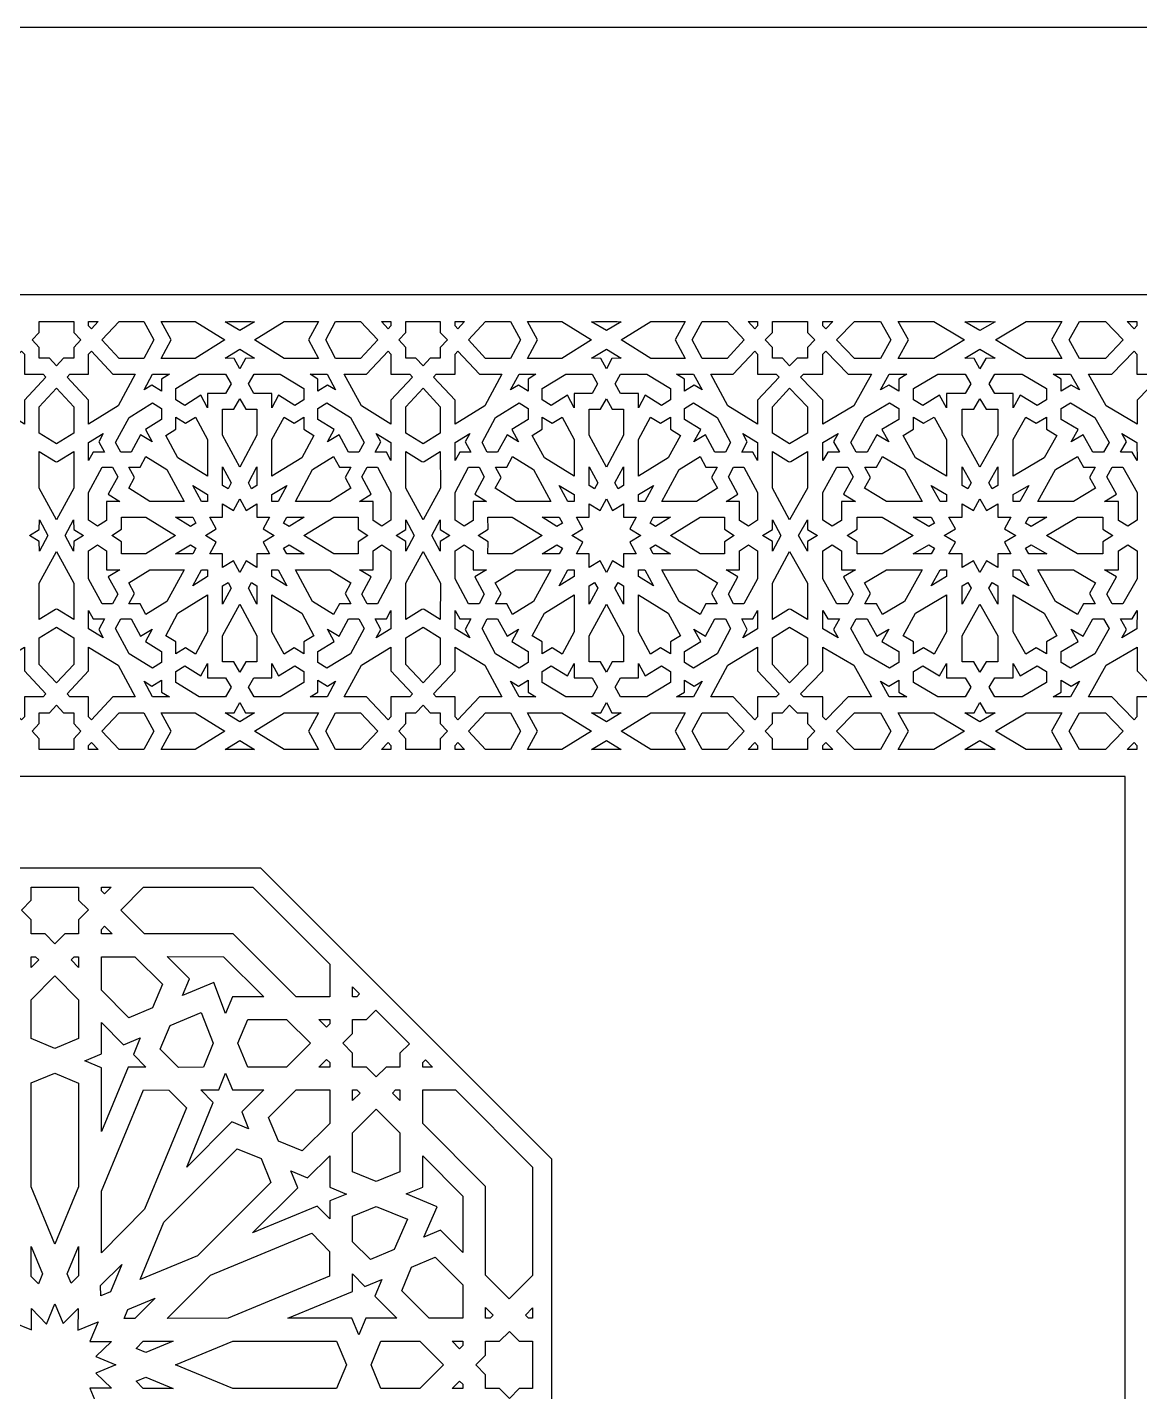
# Model space of a CAD drawing. Extents: x -340 to 340, y -250 to 250.
# Drawn here: x -5.2 to 202.7, y -5 to 250 of the extents above; entities that cross this region are included whole.
import ezdxf

# ---------------------------------------------------------------- set-up
doc = ezdxf.new("R2010")
doc.units = 0
doc.layers.add('LAYER_1', color=18, linetype='CONTINUOUS')
doc.layers.add('LAYER_10', color=174, linetype='CONTINUOUS')

msp = doc.modelspace()

# ---------------------------------------------------------------- linework, layer by layer
at = {"layer": 'LAYER_1'}
for points in [[(-340, -250), (-340, 100), (-180, 250), (340, 250), (340, -250)], [(3.52, 194.99), (3.52, 192.98), (4.85, 191.56), (3.52, 190.14), (3.52, 188.13), (1.64, 188.13), (0.3, 186.72), (-1.03, 188.13), (-2.92, 188.13), (-2.92, 190.14), (-4.24, 191.56), (-2.92, 192.98), (-2.92, 194.99), (-1.03, 194.99), (1.64, 194.99)], [(6.82, 193.67), (6.3, 194.22), (6.3, 194.99), (8.06, 194.99)], [(18.5, 191.56), (16.64, 188.12), (11.99, 188.12), (8.77, 191.56), (11.99, 195), (16.64, 195)], [(31.77, 191.57), (31.77, 191.56), (31.77, 191.56), (26.24, 188.12), (19.85, 188.12), (21.71, 191.56), (19.85, 195), (26.24, 195)], [(36.59, 194.99), (37.3, 194.98), (34.55, 193.3), (31.81, 194.98), (32.51, 194.99)], [(49.26, 195), (47.4, 191.56), (49.26, 188.12), (42.86, 188.12), (37.33, 191.56), (37.33, 191.56), (37.33, 191.57), (42.86, 195)], [(57.12, 195), (60.33, 191.56), (57.12, 188.12), (52.46, 188.12), (50.61, 191.56), (52.46, 195)], [(62.8, 194.22), (62.28, 193.67), (61.04, 194.99), (62.8, 194.99)], [(72.02, 194.99), (72.02, 192.98), (73.34, 191.56), (72.02, 190.14), (72.02, 188.13), (70.13, 188.13), (68.8, 186.72), (67.46, 188.13), (65.58, 188.13), (65.58, 190.14), (64.26, 191.56), (65.58, 192.98), (65.58, 194.99), (67.46, 194.99), (70.13, 194.99)], [(75.32, 193.67), (74.8, 194.22), (74.8, 194.99), (76.56, 194.99)], [(86.99, 191.56), (85.13, 188.12), (80.48, 188.12), (77.27, 191.56), (80.48, 195), (85.13, 195)], [(100.27, 191.57), (100.27, 191.56), (100.27, 191.56), (94.73, 188.12), (88.34, 188.12), (90.2, 191.56), (88.34, 195), (94.73, 195)], [(105.79, 194.98), (103.05, 193.3), (100.3, 194.98), (101, 194.99), (105.09, 194.99)], [(117.75, 195), (115.89, 191.56), (117.75, 188.12), (111.36, 188.12), (105.82, 191.56), (105.83, 191.56), (105.82, 191.57), (111.36, 195)], [(125.61, 195), (128.83, 191.56), (125.61, 188.12), (120.96, 188.12), (119.1, 191.56), (120.96, 195)], [(131.3, 194.22), (130.78, 193.67), (129.54, 194.99), (131.3, 194.99)], [(140.64, 194.99), (140.64, 192.98), (142.01, 191.56), (140.64, 190.14), (140.64, 188.13), (138.68, 188.13), (137.29, 186.72), (135.96, 188.13), (134.07, 188.13), (134.07, 190.14), (132.75, 191.56), (134.07, 192.98), (134.07, 194.99), (135.96, 194.99), (138.68, 194.99)], [(144.06, 193.67), (143.52, 194.22), (143.52, 194.99), (145.35, 194.99)], [(156.19, 191.56), (154.26, 188.12), (149.43, 188.12), (146.09, 191.56), (149.43, 195), (154.26, 195)], [(169.98, 191.57), (169.98, 191.56), (169.98, 191.56), (164.23, 188.12), (157.6, 188.12), (159.53, 191.56), (157.6, 195), (164.23, 195)], [(174.99, 194.99), (175.72, 194.98), (172.87, 193.3), (170.02, 194.98), (170.75, 194.99)], [(188.14, 195), (186.21, 191.56), (188.14, 188.12), (181.5, 188.12), (175.75, 191.56), (175.75, 191.56), (175.75, 191.57), (181.5, 195)], [(196.31, 195), (199.65, 191.56), (196.31, 188.12), (191.47, 188.12), (189.54, 191.56), (191.47, 195)], [(202.21, 194.22), (201.67, 193.67), (200.38, 194.99), (202.21, 194.99)], [(-5.69, 188.9), (-5.69, 185.15), (-2.18, 185.15), (-1.66, 184.6), (-5.68, 180.31), (-5.68, 175.83), (-11.22, 179.25), (-14.43, 185.17), (-10.23, 185.17), (-6.21, 189.46)], [(10.84, 185.17), (15.03, 185.17), (11.83, 179.25), (6.29, 175.83), (6.29, 180.31), (2.27, 184.6), (2.79, 185.15), (6.3, 185.15), (6.3, 188.9), (6.82, 189.46)], [(37.3, 188.14), (35.6, 188.12), (34.55, 186.18), (33.5, 188.12), (31.81, 188.14), (34.55, 189.82)], [(62.8, 188.9), (62.8, 185.15), (66.31, 185.15), (66.83, 184.6), (62.81, 180.31), (62.81, 175.83), (57.27, 179.25), (54.07, 185.17), (58.26, 185.17), (62.28, 189.46)], [(79.34, 185.17), (83.53, 185.17), (80.33, 179.25), (74.79, 175.83), (74.79, 180.31), (70.77, 184.6), (71.28, 185.15), (74.8, 185.15), (74.8, 188.9), (75.32, 189.46)], [(105.79, 188.14), (104.09, 188.12), (103.05, 186.18), (102, 188.12), (100.3, 188.14), (103.05, 189.82)], [(131.3, 188.9), (131.3, 185.15), (134.81, 185.15), (135.33, 184.6), (131.31, 180.31), (131.31, 175.83), (125.77, 179.25), (122.56, 185.17), (126.76, 185.17), (130.78, 189.46)], [(148.24, 185.17), (152.6, 185.17), (149.27, 179.25), (143.51, 175.83), (143.51, 180.31), (139.34, 184.6), (139.88, 185.15), (143.52, 185.15), (143.52, 188.9), (144.06, 189.46)], [(175.72, 188.14), (173.96, 188.12), (172.87, 186.18), (171.78, 188.12), (170.02, 188.14), (172.87, 189.82)], [(202.21, 188.9), (202.21, 185.15), (205.86, 185.15), (206.4, 184.6), (202.22, 180.31), (202.22, 175.83), (196.47, 179.25), (193.14, 185.17), (197.5, 185.17), (201.67, 189.46)], [(19.94, 184.24), (19.94, 182.01), (18.13, 183.13), (16.66, 182.24), (18.24, 185.16), (21.41, 185.17)], [(31.89, 185.16), (32.92, 183.36), (31.89, 181.57), (28.55, 181.57), (28.55, 178.89), (27.3, 181.22), (24.26, 179.34), (22.58, 180.38), (22.58, 182.46), (26.98, 185.16)], [(46.52, 182.46), (46.52, 180.38), (44.84, 179.34), (41.81, 181.22), (40.55, 178.89), (40.55, 181.57), (37.21, 181.57), (36.18, 183.36), (37.22, 185.16), (42.12, 185.16)], [(50.86, 185.16), (52.44, 182.24), (50.97, 183.13), (49.16, 182.01), (49.16, 184.24), (47.7, 185.17)], [(88.44, 184.24), (88.44, 182.01), (86.62, 183.13), (85.15, 182.24), (86.73, 185.16), (89.9, 185.17)], [(100.38, 185.16), (101.42, 183.36), (100.39, 181.57), (97.05, 181.57), (97.05, 178.89), (95.79, 181.22), (92.76, 179.34), (91.08, 180.38), (91.08, 182.46), (95.47, 185.16)], [(115.02, 182.46), (115.02, 180.38), (113.33, 179.34), (110.3, 181.22), (109.04, 178.89), (109.04, 181.57), (105.71, 181.57), (104.68, 183.36), (105.71, 185.16), (110.62, 185.16)], [(119.36, 185.16), (120.94, 182.24), (119.47, 183.13), (117.65, 182.01), (117.65, 184.24), (116.19, 185.17)], [(157.7, 184.24), (157.7, 182.01), (155.81, 183.13), (154.28, 182.24), (155.92, 185.16), (159.21, 185.17)], [(170.1, 185.16), (171.17, 183.36), (170.11, 181.57), (166.64, 181.57), (166.64, 178.89), (165.33, 181.22), (162.18, 179.34), (160.44, 180.38), (160.44, 182.46), (165, 185.16)], [(185.3, 182.46), (185.3, 180.38), (183.55, 179.34), (180.4, 181.22), (179.1, 178.89), (179.1, 181.57), (175.63, 181.57), (174.56, 183.36), (175.64, 185.16), (180.73, 185.16)], [(189.81, 185.16), (191.45, 182.24), (189.93, 183.13), (188.04, 182.01), (188.04, 184.24), (186.52, 185.17)], [(3.53, 179.09), (3.53, 174.13), (0.3, 172.14), (-2.92, 174.13), (-2.92, 179.09), (0.3, 182.53)], [(72.02, 179.09), (72.02, 174.13), (68.8, 172.14), (65.57, 174.13), (65.58, 179.09), (68.8, 182.53)], [(140.64, 179.09), (140.64, 174.13), (137.29, 172.14), (134.07, 174.13), (134.07, 179.09), (137.29, 182.53)], [(19.94, 178.75), (19.94, 176.68), (16.91, 174.81), (18.17, 172.49), (16, 173.83), (14.24, 170.59), (12.3, 170.59), (11.33, 172.39), (13.87, 177.08), (18.26, 179.79)], [(35.66, 178.6), (37.77, 178.61), (37.77, 173.75), (34.55, 167.8), (31.33, 173.75), (31.33, 178.61), (33.45, 178.6), (34.55, 180.53)], [(55.24, 177.08), (57.78, 172.39), (56.81, 170.59), (54.86, 170.59), (53.11, 173.83), (50.94, 172.49), (52.19, 174.81), (49.16, 176.68), (49.16, 178.75), (50.84, 179.79)], [(88.44, 178.75), (88.44, 176.68), (85.41, 174.81), (86.66, 172.49), (84.49, 173.83), (82.74, 170.59), (80.79, 170.59), (79.82, 172.39), (82.36, 177.08), (86.76, 179.79)], [(104.15, 178.6), (106.26, 178.61), (106.26, 173.75), (103.05, 167.8), (99.83, 173.75), (99.83, 178.61), (101.94, 178.6), (103.05, 180.53)], [(123.73, 177.08), (126.27, 172.39), (125.3, 170.59), (123.35, 170.59), (121.6, 173.83), (119.43, 172.49), (120.68, 174.81), (117.65, 176.68), (117.65, 178.75), (119.33, 179.79)], [(157.7, 178.75), (157.7, 176.68), (154.55, 174.81), (155.85, 172.49), (153.6, 173.83), (151.77, 170.59), (149.75, 170.59), (148.74, 172.39), (151.38, 177.08), (155.95, 179.79)], [(174.02, 178.6), (176.21, 178.61), (176.21, 173.75), (172.87, 167.8), (169.53, 173.75), (169.53, 178.61), (171.72, 178.6), (172.87, 180.53)], [(194.35, 177.08), (196.99, 172.39), (195.98, 170.59), (193.96, 170.59), (192.14, 173.83), (189.89, 172.49), (191.19, 174.81), (188.04, 176.68), (188.04, 178.75), (189.79, 179.79)], [(28.55, 172.96), (28.55, 166.09), (22.98, 169.52), (20.71, 173.72), (22.58, 174.88), (22.58, 177.13), (24.41, 176), (26.28, 177.16)], [(44.69, 176), (46.52, 177.13), (46.52, 174.88), (48.39, 173.72), (46.12, 169.52), (40.55, 166.09), (40.55, 172.96), (42.82, 177.16)], [(97.05, 172.96), (97.05, 166.09), (91.48, 169.52), (89.21, 173.72), (91.08, 174.88), (91.08, 177.13), (92.9, 176), (94.78, 177.16)], [(113.19, 176), (115.02, 177.13), (115.02, 174.88), (116.89, 173.72), (114.62, 169.52), (109.04, 166.09), (109.04, 172.96), (111.32, 177.16)], [(166.64, 172.96), (166.64, 166.09), (160.85, 169.52), (158.49, 173.72), (160.44, 174.88), (160.44, 177.13), (162.33, 176), (164.28, 177.16)], [(183.4, 176), (185.3, 177.13), (185.3, 174.88), (187.24, 173.72), (184.89, 169.52), (179.1, 166.09), (179.1, 172.96), (181.46, 177.16)], [(8.2, 172.53), (9.25, 170.59), (7.16, 170.59), (6.29, 169.03), (6.3, 172.41), (9.04, 174.1)], [(62.8, 172.41), (62.81, 169.03), (61.95, 170.59), (59.85, 170.59), (60.9, 172.53), (60.07, 174.1)], [(76.7, 172.53), (77.75, 170.59), (75.65, 170.59), (74.79, 169.03), (74.79, 172.41), (77.53, 174.1)], [(131.3, 172.41), (131.31, 169.03), (130.44, 170.59), (128.35, 170.59), (129.39, 172.53), (128.56, 174.1)], [(145.5, 172.53), (146.59, 170.59), (144.41, 170.59), (143.51, 169.03), (143.52, 172.41), (146.36, 174.1)], [(202.21, 172.41), (202.22, 169.03), (201.32, 170.59), (199.15, 170.59), (200.24, 172.53), (199.37, 174.1)], [(3.53, 163.88), (0.3, 157.95), (-2.92, 163.88), (-2.92, 170.7), (0.11, 168.83), (0.3, 168.78), (0.5, 168.83), (3.53, 170.7)], [(20.95, 167.35), (24.16, 161.4), (17.73, 161.4), (13.79, 163.83), (14.88, 165.83), (13.82, 167.78), (15.93, 167.78), (17.01, 169.77)], [(53.17, 167.78), (55.28, 167.78), (54.23, 165.83), (55.31, 163.83), (51.37, 161.4), (44.94, 161.4), (48.16, 167.35), (52.09, 169.77)], [(72.03, 163.88), (68.8, 157.95), (65.57, 163.88), (65.57, 170.7), (68.6, 168.83), (68.8, 168.78), (69, 168.83), (72.02, 170.7)], [(89.44, 167.35), (92.66, 161.4), (86.23, 161.4), (82.29, 163.83), (83.37, 165.83), (82.32, 167.78), (84.43, 167.78), (85.51, 169.77)], [(121.67, 167.78), (123.78, 167.78), (122.72, 165.83), (123.81, 163.83), (119.87, 161.4), (113.43, 161.4), (116.65, 167.35), (120.58, 169.77)], [(140.65, 163.88), (137.29, 157.95), (134.07, 163.88), (134.07, 170.7), (137.1, 168.83), (137.29, 168.78), (137.5, 168.83), (140.64, 170.7)], [(158.74, 167.35), (162.08, 161.4), (155.39, 161.4), (151.3, 163.83), (152.43, 165.83), (151.34, 167.78), (153.53, 167.78), (154.65, 169.77)], [(192.21, 167.78), (194.4, 167.78), (193.31, 165.83), (194.43, 163.83), (190.34, 161.4), (183.66, 161.4), (187, 167.35), (191.08, 169.77)], [(10.78, 167.78), (11.75, 165.98), (9.99, 162.74), (12.17, 161.4), (9.66, 161.4), (9.66, 157.84), (7.98, 156.74), (6.29, 157.85), (6.29, 163.08), (8.83, 167.78)], [(32.95, 164.84), (32.36, 163.74), (31.33, 164.37), (31.33, 167.82)], [(37.77, 164.37), (36.75, 163.74), (36.16, 164.84), (37.77, 167.82)], [(62.81, 163.08), (62.81, 157.85), (61.12, 156.74), (59.45, 157.84), (59.45, 161.4), (56.93, 161.4), (59.11, 162.74), (57.36, 165.98), (58.33, 167.78), (60.27, 167.78)], [(79.27, 167.78), (80.24, 165.98), (78.49, 162.74), (80.67, 161.4), (78.15, 161.4), (78.15, 157.84), (76.48, 156.74), (74.79, 157.85), (74.79, 163.08), (77.32, 167.78)], [(101.44, 164.84), (100.85, 163.74), (99.83, 164.37), (99.83, 167.82)], [(106.26, 164.37), (105.24, 163.74), (104.65, 164.84), (106.26, 167.82)], [(131.3, 163.08), (131.3, 157.85), (129.62, 156.74), (127.94, 157.84), (127.94, 161.4), (125.43, 161.4), (127.61, 162.74), (125.85, 165.98), (126.82, 167.78), (128.77, 167.78)], [(148.17, 167.78), (149.18, 165.98), (147.36, 162.74), (149.62, 161.4), (147.01, 161.4), (147.01, 157.84), (145.27, 156.74), (143.52, 157.85), (143.52, 163.08), (146.15, 167.78)], [(171.2, 164.84), (170.59, 163.74), (169.53, 164.37), (169.53, 167.82)], [(176.21, 164.37), (175.15, 163.74), (174.54, 164.84), (176.21, 167.82)], [(202.22, 163.08), (202.22, 157.85), (200.47, 156.74), (198.73, 157.84), (198.73, 161.4), (196.12, 161.4), (198.38, 162.74), (196.56, 165.98), (197.57, 167.78), (199.59, 167.78)], [(28.55, 162.66), (28.55, 161.4), (27.37, 161.4), (25.76, 164.38)], [(41.73, 161.4), (40.55, 161.4), (40.55, 162.66), (43.34, 164.38)], [(97.05, 162.66), (97.05, 161.4), (95.87, 161.4), (94.26, 164.38)], [(110.22, 161.4), (109.04, 161.4), (109.04, 162.66), (111.84, 164.38)], [(166.64, 162.66), (166.64, 161.4), (165.41, 161.4), (163.74, 164.38)], [(180.32, 161.4), (179.1, 161.4), (179.1, 162.66), (182, 164.38)], [(35.73, 159.69), (37.77, 160.95), (37.77, 158.43), (40.12, 158.43), (38.95, 156.26), (40.99, 155), (38.95, 153.74), (40.12, 151.57), (37.77, 151.57), (37.77, 149.05), (35.73, 150.31), (34.55, 148.13), (33.37, 150.31), (31.33, 149.05), (31.33, 151.57), (28.98, 151.57), (30.16, 153.74), (28.12, 155), (30.16, 156.26), (28.98, 158.43), (31.33, 158.43), (31.33, 160.95), (33.37, 159.69), (34.55, 161.87)], [(104.22, 159.69), (106.26, 160.95), (106.26, 158.43), (108.62, 158.43), (107.44, 156.26), (109.48, 155), (107.44, 153.74), (108.62, 151.57), (106.26, 151.57), (106.26, 149.05), (104.22, 150.31), (103.05, 148.13), (101.87, 150.31), (99.83, 149.05), (99.83, 151.57), (97.47, 151.57), (98.65, 153.74), (96.61, 155), (98.65, 156.26), (97.47, 158.43), (99.83, 158.43), (99.83, 160.95), (101.87, 159.69), (103.05, 161.87)], [(174.09, 159.69), (176.21, 160.95), (176.21, 158.43), (178.66, 158.43), (177.43, 156.26), (179.55, 155), (177.43, 153.74), (178.66, 151.57), (176.21, 151.57), (176.21, 149.05), (174.09, 150.31), (172.87, 148.13), (171.64, 150.31), (169.53, 149.05), (169.53, 151.57), (167.08, 151.57), (168.3, 153.74), (166.18, 155), (168.3, 156.26), (167.08, 158.43), (169.53, 158.43), (169.53, 160.95), (171.64, 159.69), (172.87, 161.87)], [(16.99, 158.43), (22.56, 155), (16.99, 151.57), (12.44, 151.57), (12.44, 153.82), (10.64, 155), (12.44, 156.18), (12.44, 158.43)], [(25.77, 158.43), (26.36, 157.34), (25.34, 156.71), (22.54, 158.43)], [(43.77, 156.71), (42.74, 157.34), (43.33, 158.43), (46.56, 158.43)], [(56.66, 156.18), (58.46, 155), (56.66, 153.82), (56.67, 151.57), (52.12, 151.57), (46.55, 155), (52.12, 158.43), (56.67, 158.43)], [(85.48, 158.43), (91.05, 155), (85.48, 151.57), (80.93, 151.57), (80.94, 153.82), (79.13, 155), (80.94, 156.18), (80.93, 158.43)], [(94.26, 158.43), (94.85, 157.34), (93.83, 156.71), (91.04, 158.43)], [(112.26, 156.71), (111.24, 157.34), (111.83, 158.43), (115.05, 158.43)], [(125.16, 156.18), (126.96, 155), (125.16, 153.82), (125.16, 151.57), (120.61, 151.57), (115.04, 155), (120.61, 158.43), (125.16, 158.43)], [(154.62, 158.43), (160.41, 155), (154.62, 151.57), (149.9, 151.57), (149.9, 153.82), (148.03, 155), (149.9, 156.18), (149.9, 158.43)], [(163.75, 158.43), (164.36, 157.34), (163.3, 156.71), (160.4, 158.43)], [(182.44, 156.71), (181.38, 157.34), (181.99, 158.43), (185.34, 158.43)], [(195.84, 156.18), (197.71, 155), (195.84, 153.82), (195.84, 151.57), (191.11, 151.57), (185.33, 155), (191.11, 158.43), (195.84, 158.43)], [(-1.32, 155), (-2.9, 152.08), (-2.91, 153.88), (-4.73, 155), (-2.91, 156.12), (-2.9, 157.92)], [(3.52, 156.12), (5.34, 155), (3.52, 153.88), (3.51, 152.08), (1.93, 155), (3.51, 157.92)], [(67.17, 155), (65.59, 152.08), (65.58, 153.88), (63.77, 155), (65.58, 156.12), (65.59, 157.92)], [(72.02, 156.12), (73.83, 155), (72.02, 153.88), (72, 152.08), (70.42, 155), (72, 157.92)], [(135.67, 155), (134.09, 152.08), (134.08, 153.88), (132.26, 155), (134.08, 156.12), (134.09, 157.92)], [(140.64, 156.12), (142.52, 155), (140.64, 153.88), (140.62, 152.08), (138.98, 155), (140.62, 157.92)], [(9.66, 152.16), (9.66, 148.6), (12.17, 148.6), (9.99, 147.26), (11.75, 144.02), (10.78, 142.22), (8.83, 142.22), (6.29, 146.92), (6.29, 152.15), (7.98, 153.26)], [(26.36, 152.66), (25.77, 151.57), (22.54, 151.57), (25.34, 153.29)], [(46.56, 151.57), (43.33, 151.57), (42.74, 152.66), (43.77, 153.29)], [(62.81, 152.15), (62.81, 146.92), (60.27, 142.22), (58.33, 142.22), (57.36, 144.02), (59.11, 147.26), (56.93, 148.6), (59.45, 148.6), (59.45, 152.16), (61.12, 153.26)], [(78.15, 152.16), (78.15, 148.6), (80.67, 148.6), (78.49, 147.26), (80.24, 144.02), (79.27, 142.22), (77.32, 142.22), (74.79, 146.92), (74.79, 152.15), (76.48, 153.26)], [(94.85, 152.66), (94.26, 151.57), (91.04, 151.57), (93.83, 153.29)], [(115.05, 151.57), (111.83, 151.57), (111.24, 152.66), (112.26, 153.29)], [(131.3, 152.15), (131.3, 146.92), (128.77, 142.22), (126.82, 142.22), (125.85, 144.02), (127.61, 147.26), (125.43, 148.6), (127.94, 148.6), (127.94, 152.16), (129.62, 153.26)], [(147.01, 152.16), (147.01, 148.6), (149.62, 148.6), (147.36, 147.26), (149.18, 144.02), (148.17, 142.22), (146.15, 142.22), (143.52, 146.92), (143.52, 152.15), (145.27, 153.26)], [(164.36, 152.66), (163.75, 151.57), (160.4, 151.57), (163.3, 153.29)], [(185.34, 151.57), (181.99, 151.57), (181.38, 152.66), (182.44, 153.29)], [(202.22, 152.15), (202.22, 146.92), (199.59, 142.22), (197.57, 142.22), (196.56, 144.02), (198.38, 147.26), (196.12, 148.6), (198.73, 148.6), (198.73, 152.16), (200.47, 153.26)], [(3.53, 146.12), (3.53, 139.3), (0.5, 141.17), (0.3, 141.22), (0.11, 141.17), (-2.92, 139.3), (-2.92, 146.12), (0.3, 152.05)], [(72.03, 146.12), (72.02, 139.3), (69, 141.17), (68.8, 141.22), (68.6, 141.17), (65.57, 139.3), (65.57, 146.12), (68.8, 152.05)], [(140.65, 146.12), (140.64, 139.3), (137.5, 141.17), (137.29, 141.22), (137.1, 141.17), (134.07, 139.3), (134.07, 146.12), (137.29, 152.05)], [(20.95, 142.65), (17.01, 140.23), (15.93, 142.22), (13.82, 142.22), (14.88, 144.17), (13.79, 146.17), (17.73, 148.6), (24.16, 148.6)], [(28.55, 147.34), (25.76, 145.62), (27.37, 148.6), (28.55, 148.6)], [(41.73, 148.6), (43.34, 145.62), (40.55, 147.34), (40.55, 148.6)], [(51.37, 148.6), (55.31, 146.17), (54.23, 144.17), (55.28, 142.22), (53.17, 142.22), (52.09, 140.23), (48.16, 142.65), (44.94, 148.6)], [(89.44, 142.65), (85.51, 140.23), (84.43, 142.22), (82.32, 142.22), (83.37, 144.17), (82.29, 146.17), (86.23, 148.6), (92.66, 148.6)], [(97.05, 147.34), (94.26, 145.62), (95.87, 148.6), (97.05, 148.6)], [(110.22, 148.6), (111.84, 145.62), (109.04, 147.34), (109.04, 148.6)], [(119.87, 148.6), (123.81, 146.17), (122.72, 144.17), (123.78, 142.22), (121.67, 142.22), (120.58, 140.23), (116.65, 142.65), (113.43, 148.6)], [(158.74, 142.65), (154.65, 140.23), (153.53, 142.22), (151.34, 142.22), (152.43, 144.17), (151.3, 146.17), (155.39, 148.6), (162.08, 148.6)], [(166.64, 147.34), (163.74, 145.62), (165.41, 148.6), (166.64, 148.6)], [(180.32, 148.6), (182, 145.62), (179.1, 147.34), (179.1, 148.6)], [(190.34, 148.6), (194.43, 146.17), (193.31, 144.17), (194.4, 142.22), (192.21, 142.22), (191.08, 140.23), (187, 142.65), (183.66, 148.6)], [(32.95, 145.16), (31.33, 142.18), (31.33, 145.63), (32.36, 146.26)], [(37.77, 145.63), (37.77, 142.18), (36.16, 145.16), (36.75, 146.26)], [(101.44, 145.16), (99.83, 142.18), (99.83, 145.63), (100.85, 146.26)], [(106.26, 145.63), (106.26, 142.18), (104.65, 145.16), (105.24, 146.26)], [(171.2, 145.16), (169.53, 142.18), (169.53, 145.63), (170.59, 146.26)], [(176.21, 145.63), (176.21, 142.18), (174.54, 145.16), (175.15, 146.26)], [(28.55, 137.04), (26.28, 132.84), (24.41, 134), (22.58, 132.87), (22.58, 135.12), (20.71, 136.28), (22.98, 140.48), (28.55, 143.91)], [(46.12, 140.48), (48.39, 136.28), (46.52, 135.12), (46.52, 132.87), (44.69, 134), (42.82, 132.84), (40.55, 137.04), (40.55, 143.91)], [(97.05, 137.04), (94.78, 132.84), (92.9, 134), (91.08, 132.87), (91.08, 135.12), (89.21, 136.28), (91.48, 140.48), (97.05, 143.91)], [(114.62, 140.48), (116.89, 136.28), (115.02, 135.12), (115.02, 132.87), (113.19, 134), (111.32, 132.84), (109.04, 137.04), (109.04, 143.91)], [(166.64, 137.04), (164.28, 132.84), (162.33, 134), (160.44, 132.87), (160.44, 135.12), (158.49, 136.28), (160.85, 140.48), (166.64, 143.91)], [(184.89, 140.48), (187.24, 136.28), (185.3, 135.12), (185.3, 132.87), (183.4, 134), (181.46, 132.84), (179.1, 137.04), (179.1, 143.91)], [(7.16, 139.41), (9.25, 139.41), (8.2, 137.47), (9.04, 135.9), (6.3, 137.59), (6.29, 140.97)], [(37.77, 136.25), (37.77, 131.39), (35.66, 131.4), (34.55, 129.47), (33.45, 131.4), (31.33, 131.39), (31.33, 136.25), (34.55, 142.2)], [(62.8, 137.59), (60.07, 135.9), (60.9, 137.47), (59.85, 139.41), (61.95, 139.41), (62.81, 140.97)], [(75.65, 139.41), (77.75, 139.41), (76.7, 137.47), (77.53, 135.9), (74.79, 137.59), (74.79, 140.97)], [(106.26, 136.25), (106.26, 131.39), (104.15, 131.4), (103.05, 129.47), (101.94, 131.4), (99.83, 131.39), (99.83, 136.25), (103.05, 142.2)], [(131.3, 137.59), (128.56, 135.9), (129.39, 137.47), (128.35, 139.41), (130.44, 139.41), (131.31, 140.97)], [(144.41, 139.41), (146.59, 139.41), (145.5, 137.47), (146.36, 135.9), (143.52, 137.59), (143.51, 140.97)], [(176.21, 136.25), (176.21, 131.39), (174.02, 131.4), (172.87, 129.47), (171.72, 131.4), (169.53, 131.39), (169.53, 136.25), (172.87, 142.2)], [(202.21, 137.59), (199.37, 135.9), (200.24, 137.47), (199.15, 139.41), (201.32, 139.41), (202.22, 140.97)], [(3.53, 135.87), (3.53, 130.91), (0.3, 127.47), (-2.92, 130.91), (-2.92, 135.87), (0.3, 137.86)], [(16, 136.17), (18.17, 137.51), (16.91, 135.19), (19.94, 133.32), (19.94, 131.25), (18.26, 130.21), (13.87, 132.92), (11.33, 137.61), (12.3, 139.41), (14.24, 139.41)], [(56.81, 139.41), (57.78, 137.61), (55.24, 132.92), (50.84, 130.21), (49.16, 131.25), (49.16, 133.32), (52.19, 135.19), (50.94, 137.51), (53.11, 136.17), (54.86, 139.41)], [(72.02, 135.87), (72.02, 130.91), (68.8, 127.47), (65.58, 130.91), (65.57, 135.87), (68.8, 137.86)], [(84.49, 136.17), (86.66, 137.51), (85.41, 135.19), (88.44, 133.32), (88.44, 131.25), (86.76, 130.21), (82.36, 132.92), (79.82, 137.61), (80.79, 139.41), (82.74, 139.41)], [(125.3, 139.41), (126.27, 137.61), (123.73, 132.92), (119.33, 130.21), (117.65, 131.25), (117.65, 133.32), (120.68, 135.19), (119.43, 137.51), (121.6, 136.17), (123.35, 139.41)], [(140.64, 135.87), (140.64, 130.91), (137.29, 127.47), (134.07, 130.91), (134.07, 135.87), (137.29, 137.86)], [(153.6, 136.17), (155.85, 137.51), (154.55, 135.19), (157.7, 133.32), (157.7, 131.25), (155.95, 130.21), (151.38, 132.92), (148.74, 137.61), (149.75, 139.41), (151.77, 139.41)], [(195.98, 139.41), (196.99, 137.61), (194.35, 132.92), (189.79, 130.21), (188.04, 131.25), (188.04, 133.32), (191.19, 135.19), (189.89, 137.51), (192.14, 136.17), (193.96, 139.41)], [(-5.68, 129.69), (-1.66, 125.4), (-2.18, 124.85), (-5.69, 124.85), (-5.69, 121.1), (-6.21, 120.54), (-10.23, 124.83), (-14.43, 124.83), (-11.22, 130.75), (-5.68, 134.17)], [(11.83, 130.75), (15.03, 124.83), (10.84, 124.83), (6.82, 120.54), (6.3, 121.1), (6.3, 124.85), (2.79, 124.85), (2.27, 125.4), (6.29, 129.69), (6.29, 134.17)], [(62.81, 129.69), (66.83, 125.4), (66.31, 124.85), (62.8, 124.85), (62.8, 121.1), (62.28, 120.54), (58.26, 124.83), (54.07, 124.83), (57.27, 130.75), (62.81, 134.17)], [(80.33, 130.75), (83.53, 124.83), (79.34, 124.83), (75.32, 120.54), (74.8, 121.1), (74.8, 124.85), (71.28, 124.85), (70.77, 125.4), (74.79, 129.69), (74.79, 134.17)], [(131.31, 129.69), (135.33, 125.4), (134.81, 124.85), (131.3, 124.85), (131.3, 121.1), (130.78, 120.54), (126.76, 124.83), (122.56, 124.83), (125.77, 130.75), (131.31, 134.17)], [(149.27, 130.75), (152.6, 124.83), (148.24, 124.83), (144.06, 120.54), (143.52, 121.1), (143.52, 124.85), (139.88, 124.85), (139.34, 125.4), (143.51, 129.69), (143.51, 134.17)], [(202.22, 129.69), (206.4, 125.4), (205.86, 124.85), (202.21, 124.85), (202.21, 121.1), (201.67, 120.54), (197.5, 124.83), (193.14, 124.83), (196.47, 130.75), (202.22, 134.17)], [(28.55, 128.43), (31.89, 128.43), (32.92, 126.64), (31.89, 124.84), (26.98, 124.84), (22.58, 127.54), (22.58, 129.62), (24.26, 130.66), (27.3, 128.78), (28.55, 131.11)], [(41.81, 128.78), (44.84, 130.66), (46.52, 129.62), (46.52, 127.54), (42.12, 124.84), (37.22, 124.84), (36.18, 126.64), (37.21, 128.43), (40.55, 128.43), (40.55, 131.11)], [(97.05, 128.43), (100.39, 128.43), (101.42, 126.64), (100.38, 124.84), (95.47, 124.84), (91.08, 127.54), (91.08, 129.62), (92.76, 130.66), (95.79, 128.78), (97.05, 131.11)], [(110.3, 128.78), (113.33, 130.66), (115.02, 129.62), (115.02, 127.54), (110.62, 124.84), (105.71, 124.84), (104.68, 126.64), (105.71, 128.43), (109.04, 128.43), (109.04, 131.11)], [(166.64, 128.43), (170.11, 128.43), (171.17, 126.64), (170.1, 124.84), (165, 124.84), (160.44, 127.54), (160.44, 129.62), (162.18, 130.66), (165.33, 128.78), (166.64, 131.11)], [(180.4, 128.78), (183.55, 130.66), (185.3, 129.62), (185.3, 127.54), (180.73, 124.84), (175.64, 124.84), (174.56, 126.64), (175.63, 128.43), (179.1, 128.43), (179.1, 131.11)], [(19.94, 125.76), (21.41, 124.83), (18.24, 124.84), (16.66, 127.76), (18.13, 126.87), (19.94, 127.99)], [(50.97, 126.87), (52.44, 127.76), (50.86, 124.84), (47.7, 124.83), (49.16, 125.76), (49.16, 127.99)], [(88.44, 125.76), (89.9, 124.83), (86.73, 124.84), (85.15, 127.76), (86.62, 126.87), (88.44, 127.99)], [(119.47, 126.87), (120.94, 127.76), (119.36, 124.84), (116.19, 124.83), (117.65, 125.76), (117.65, 127.99)], [(157.7, 125.76), (159.21, 124.83), (155.92, 124.84), (154.28, 127.76), (155.81, 126.87), (157.7, 127.99)], [(189.93, 126.87), (191.45, 127.76), (189.81, 124.84), (186.52, 124.83), (188.04, 125.76), (188.04, 127.99)], [(1.64, 121.87), (3.52, 121.87), (3.52, 119.86), (4.85, 118.44), (3.52, 117.02), (3.52, 115.01), (1.64, 115.01), (-1.03, 115.01), (-2.92, 115.01), (-2.92, 117.02), (-4.24, 118.44), (-2.92, 119.86), (-2.92, 121.87), (-1.03, 121.87), (0.3, 123.28)], [(35.6, 121.88), (37.3, 121.86), (34.55, 120.18), (31.81, 121.86), (33.5, 121.88), (34.55, 123.82)], [(70.13, 121.87), (72.02, 121.87), (72.02, 119.86), (73.34, 118.44), (72.02, 117.02), (72.02, 115.01), (70.13, 115.01), (67.46, 115.01), (65.58, 115.01), (65.58, 117.02), (64.26, 118.44), (65.58, 119.86), (65.58, 121.87), (67.46, 121.87), (68.8, 123.28)], [(104.09, 121.88), (105.79, 121.86), (103.05, 120.18), (100.3, 121.86), (102, 121.88), (103.05, 123.82)], [(138.68, 121.87), (140.64, 121.87), (140.64, 119.86), (142.01, 118.44), (140.64, 117.02), (140.64, 115.01), (138.68, 115.01), (135.96, 115.01), (134.07, 115.01), (134.07, 117.02), (132.75, 118.44), (134.07, 119.86), (134.07, 121.87), (135.96, 121.87), (137.29, 123.28)], [(173.96, 121.88), (175.72, 121.86), (172.87, 120.18), (170.02, 121.86), (171.78, 121.88), (172.87, 123.82)], [(18.5, 118.44), (16.64, 115), (11.99, 115), (8.77, 118.44), (11.99, 121.88), (16.64, 121.88)], [(31.77, 118.44), (31.77, 118.44), (31.77, 118.43), (26.24, 115), (19.85, 115), (21.71, 118.44), (19.85, 121.88), (26.24, 121.88)], [(49.26, 121.88), (47.4, 118.44), (49.26, 115), (42.86, 115), (37.33, 118.43), (37.33, 118.44), (37.33, 118.44), (42.86, 121.88)], [(57.12, 121.88), (60.33, 118.44), (57.12, 115), (52.46, 115), (50.61, 118.44), (52.46, 121.88)], [(86.99, 118.44), (85.13, 115), (80.48, 115), (77.27, 118.44), (80.48, 121.88), (85.13, 121.88)], [(100.27, 118.44), (100.27, 118.44), (100.27, 118.43), (94.73, 115), (88.34, 115), (90.2, 118.44), (88.34, 121.88), (94.73, 121.88)], [(117.75, 121.88), (115.89, 118.44), (117.75, 115), (111.36, 115), (105.82, 118.43), (105.83, 118.44), (105.82, 118.44), (111.36, 121.88)], [(125.61, 121.88), (128.83, 118.44), (125.61, 115), (120.96, 115), (119.1, 118.44), (120.96, 121.88)], [(156.19, 118.44), (154.26, 115), (149.43, 115), (146.09, 118.44), (149.43, 121.88), (154.26, 121.88)], [(169.98, 118.44), (169.98, 118.44), (169.98, 118.43), (164.23, 115), (157.6, 115), (159.53, 118.44), (157.6, 121.88), (164.23, 121.88)], [(188.14, 121.88), (186.21, 118.44), (188.14, 115), (181.5, 115), (175.75, 118.43), (175.75, 118.44), (175.75, 118.44), (181.5, 121.88)], [(196.31, 121.88), (199.65, 118.44), (196.31, 115), (191.47, 115), (189.54, 118.44), (191.47, 121.88)], [(8.06, 115.01), (6.3, 115.01), (6.3, 115.78), (6.82, 116.33)], [(37.3, 115.02), (36.59, 115.01), (32.51, 115.01), (31.81, 115.02), (34.55, 116.7)], [(62.8, 115.78), (62.8, 115.01), (61.04, 115.01), (62.28, 116.33)], [(76.56, 115.01), (74.8, 115.01), (74.8, 115.78), (75.32, 116.33)], [(105.79, 115.02), (105.09, 115.01), (101, 115.01), (100.3, 115.02), (103.05, 116.7)], [(131.3, 115.78), (131.3, 115.01), (129.54, 115.01), (130.78, 116.33)], [(145.35, 115.01), (143.52, 115.01), (143.52, 115.78), (144.06, 116.33)], [(175.72, 115.02), (174.99, 115.01), (170.75, 115.01), (170.02, 115.02), (172.87, 116.7)], [(202.21, 115.78), (202.21, 115.01), (200.38, 115.01), (201.67, 116.33)], [(4.44, 86.85), (6.28, 85.02), (4.44, 83.16), (4.44, 80.56), (1.84, 80.56), (0.01, 78.72), (-1.83, 80.56), (-4.43, 80.56), (-4.43, 83.16), (-6.26, 85), (-4.43, 86.84), (-4.43, 89.28), (4.44, 89.28)], [(9.29, 88.02), (8.7, 88.61), (8.71, 89.28), (10.55, 89.28)], [(51.35, 74.92), (51.35, 68.82), (45.07, 68.82), (33.34, 80.56), (16.72, 80.56), (12.3, 84.99), (16.58, 89.28), (36.98, 89.28)], [(10.71, 80.56), (8.71, 80.56), (8.71, 81.4), (9.29, 81.98)], [(-3.01, 75.7), (-4.43, 74.28), (-4.43, 76.29), (-3.6, 76.29)], [(4.44, 74.28), (3.02, 75.7), (3.61, 76.29), (4.44, 76.29)], [(20.1, 71.15), (18.27, 66.72), (13.83, 64.88), (8.71, 70.01), (8.71, 76.29), (14.96, 76.29)], [(31.53, 76.29), (39.06, 68.82), (33.2, 68.82), (31.91, 65.69), (29.68, 71.45), (23.84, 69.03), (25.14, 72.16), (21, 76.31)], [(4.44, 68.25), (4.44, 60.99), (0, 59.15), (-4.42, 60.98), (-4.42, 68.26), (0, 72.69)], [(56.94, 69.32), (56.44, 68.82), (55.62, 68.82), (55.62, 70.65)], [(12.84, 59.84), (15.96, 61.14), (14.67, 58.01), (17.01, 55.66), (13.67, 55.66), (8.7, 43.6), (8.71, 55.54), (5.59, 56.84), (8.71, 58.13), (8.71, 63.97)], [(29.6, 60.11), (27.76, 55.66), (23.1, 55.6), (19.7, 59.01), (21.54, 63.45), (27.36, 65.86)], [(47.74, 60.1), (43.3, 55.66), (36.05, 55.66), (34.21, 60.1), (36.05, 64.53), (43.31, 64.53)], [(51.35, 63.72), (50.76, 63.13), (49.35, 64.54), (51.35, 64.54)], [(66.24, 60.02), (64.48, 58.26), (64.48, 55.66), (61.89, 55.66), (60.06, 53.83), (58.21, 55.66), (55.62, 55.66), (55.62, 58.26), (53.78, 60.1), (55.62, 61.94), (55.62, 64.54), (58.21, 64.54), (59.97, 66.3)], [(51.35, 56.49), (51.35, 55.66), (49.34, 55.66), (50.76, 57.08)], [(70.59, 55.67), (68.75, 55.67), (68.75, 56.5), (69.26, 57.01)], [(4.44, 52.68), (4.44, 33.29), (0.01, 22.58), (-4.43, 33.3), (-4.43, 52.69), (0, 54.52)], [(33.2, 51.4), (39.04, 51.4), (34.91, 47.27), (36.21, 44.14), (33.08, 45.43), (24.65, 36.98), (29.61, 49.05), (27.27, 51.4), (30.61, 51.4), (31.91, 54.52)], [(21.32, 51.33), (24.6, 48.05), (16.77, 29.1), (8.71, 20.96), (8.71, 32.44), (16.54, 51.39)], [(51.35, 45.12), (46.22, 39.99), (41.79, 41.82), (39.95, 46.25), (45.09, 51.4), (51.35, 51.4)], [(57.03, 50.8), (55.61, 49.39), (55.61, 51.39), (56.44, 51.39)], [(64.48, 49.39), (63.07, 50.8), (63.66, 51.39), (64.48, 51.39)], [(89.28, 36.98), (89.28, 16.69), (84.92, 12.32), (80.49, 16.76), (80.49, 33.37), (68.74, 45.13), (68.74, 51.4), (74.87, 51.4)], [(64.47, 43.35), (64.47, 36.08), (60.05, 34.25), (55.61, 36.09), (55.61, 43.35), (60.05, 47.79)], [(38.52, 38.56), (40.35, 34.11), (26.65, 20.4), (15.95, 15.96), (20.39, 26.68), (34.09, 40.39)], [(51.35, 33.23), (54.47, 31.93), (51.35, 30.64), (51.35, 27.32), (48.99, 29.68), (36.95, 24.67), (45.39, 33.11), (44.1, 36.24), (47.22, 34.94), (51.35, 39.07)], [(76.21, 31.56), (76.24, 21.01), (72.09, 25.16), (68.96, 23.87), (71.46, 29.52), (65.62, 31.94), (68.75, 33.23), (68.75, 39.1)], [(65.88, 27.21), (63.39, 21.55), (58.95, 19.71), (55.61, 22.97), (55.61, 27.79), (60.05, 29.62)], [(51.34, 21.21), (51.34, 16.56), (32.41, 8.72), (20.97, 8.66), (29.08, 16.78), (48, 24.63)], [(-2.3, 16.99), (-3.05, 15.18), (-4.43, 16.54), (-4.42, 22.12)], [(4.44, 16.67), (3.03, 15.26), (2.31, 16.99), (4.43, 22.12)], [(10.37, 13.65), (8.57, 12.9), (8.55, 14.84), (12.49, 18.77)], [(76.21, 14.98), (76.21, 8.71), (69.94, 8.71), (64.82, 13.85), (66.65, 18.28), (71.08, 20.12)], [(57.95, 14.68), (61.08, 15.97), (59.78, 12.84), (63.91, 8.71), (58.08, 8.71), (56.78, 5.59), (55.49, 8.72), (43.56, 8.71), (55.59, 13.73), (55.59, 17.04)], [(14.92, 8.65), (12.92, 8.65), (13.64, 10.38), (18.76, 12.5)], [(81.9, 9.3), (81.32, 8.71), (80.49, 8.71), (80.48, 10.71)], [(89.28, 8.71), (88.52, 8.71), (87.94, 9.3), (89.28, 10.64)], [(86.76, 4.44), (89.28, 4.44), (89.28, -4.44), (86.76, -4.44), (84.93, -6.27), (83.08, -4.44), (80.5, -4.44), (80.48, -1.84), (78.65, 0), (80.48, 1.84), (80.5, 4.44), (83.08, 4.44), (84.93, 6.27)], [(22.1, 4.43), (16.98, 2.31), (15.17, 3.06), (16.53, 4.44)], [(54.47, 0), (54.47, 0), (54.47, 0), (52.64, -4.44), (33.27, -4.44), (22.56, 0), (33.27, 4.44), (52.64, 4.44)], [(72.62, 0), (68.19, -4.43), (60.93, -4.43), (59.09, 0), (59.09, 0), (59.09, 0), (60.93, 4.43), (68.19, 4.43)], [(76.22, 3.61), (75.63, 3.02), (74.21, 4.44), (76.22, 4.44)], [(22.1, -4.43), (16.53, -4.44), (15.17, -3.06), (16.98, -2.31)], [(76.22, -3.61), (76.22, -4.44), (74.21, -4.44), (75.63, -3.02)]]:
    msp.add_lwpolyline(points, close=True, dxfattribs=at)
msp.add_lwpolyline([(-8.05, 8.07), (-4.37, 6.54), (-4.36, 10.57), (-1.55, 7.64), (0, 11.41), (1.53, 7.72), (4.38, 10.56), (4.3, 6.51), (8.06, 8.07), (6.54, 4.37), (10.56, 4.37), (7.64, 1.56), (11.4, 0), (7.64, -1.56), (10.56, -4.37), (6.54, -4.37), (8.06, -8.07)], dxfattribs=at)
at = {"layer": 'LAYER_10'}
for points in [[(-290, -200), (290, -200), (290, 200), (-160.23, 200), (-290, 78.34)], [(-200, -110), (200, -110), (200, 110), (-124.64, 110), (-200, 39.35)], [(-92.85, -38.46), (-38.46, -92.85), (38.46, -92.85), (92.85, -38.46), (92.85, 38.46), (38.46, 92.85), (-38.46, 92.85), (-92.85, 38.46)]]:
    msp.add_lwpolyline(points, close=True, dxfattribs=at)

doc.saveas('drawing.dxf')
